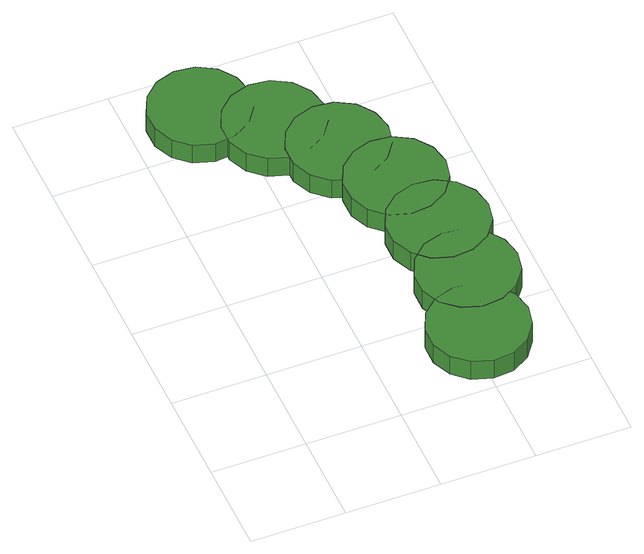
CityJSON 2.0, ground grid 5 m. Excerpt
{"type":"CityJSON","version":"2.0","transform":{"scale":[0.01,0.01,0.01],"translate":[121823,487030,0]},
"CityObjects":{
"tree1":{"type":"SolitaryVegetationObject","attributes":{"function":"something"},"geometry":[{"type":"MultiSurface","lod":"1","boundaries":[[[0,1,2,3,4,5,6,7,8,9,10,11,12,13,14]],[[15,16,17,18,19,20,21,22,23,24,25,26,27,28,29]],[[0,29,28,1]],[[1,28,27,2]],[[2,27,26,3]],[[3,26,25,4]],[[4,25,24,5]],[[5,24,23,6]],[[6,23,22,7]],[[7,22,21,8]],[[8,21,20,9]],[[9,20,19,10]],[[10,19,18,11]],[[11,18,17,12]],[[12,17,16,13]],[[13,16,15,14]],[[14,15,29,0]]]}]},
"tree2":{"type":"SolitaryVegetationObject","attributes":{"function":"something"},"geometry":[{"type":"MultiSurface","lod":"1","boundaries":[[[30,31,32,33,34,35,36,37,38,39,40,41,42,43,44]],[[45,46,47,48,49,50,51,52,53,54,55,56,57,58,59]],[[30,59,58,31]],[[31,58,57,32]],[[32,57,56,33]],[[33,56,55,34]],[[34,55,54,35]],[[35,54,53,36]],[[36,53,52,37]],[[37,52,51,38]],[[38,51,50,39]],[[39,50,49,40]],[[40,49,48,41]],[[41,48,47,42]],[[42,47,46,43]],[[43,46,45,44]],[[44,45,59,30]]]}]},
"tree3":{"type":"SolitaryVegetationObject","attributes":{"function":"something"},"geometry":[{"type":"MultiSurface","lod":"1","boundaries":[[[60,61,62,63,64,65,66,67,68,69,70,71,72,73,74]],[[75,76,77,78,79,80,81,82,83,84,85,86,87,88,89]],[[60,89,88,61]],[[61,88,87,62]],[[62,87,86,63]],[[63,86,85,64]],[[64,85,84,65]],[[65,84,83,66]],[[66,83,82,67]],[[67,82,81,68]],[[68,81,80,69]],[[69,80,79,70]],[[70,79,78,71]],[[71,78,77,72]],[[72,77,76,73]],[[73,76,75,74]],[[74,75,89,60]]]}]},
"tree4":{"type":"SolitaryVegetationObject","attributes":{"function":"something"},"geometry":[{"type":"MultiSurface","lod":"1","boundaries":[[[90,91,92,93,94,95,96,97,98,99,100,101,102,103,104]],[[105,106,107,108,109,110,111,112,113,114,115,116,117,118,119]],[[90,119,118,91]],[[91,118,117,92]],[[92,117,116,93]],[[93,116,115,94]],[[94,115,114,95]],[[95,114,113,96]],[[96,113,112,97]],[[97,112,111,98]],[[98,111,110,99]],[[99,110,109,100]],[[100,109,108,101]],[[101,108,107,102]],[[102,107,106,103]],[[103,106,105,104]],[[104,105,119,90]]]}]},
"tree5":{"type":"SolitaryVegetationObject","attributes":{"function":"something"},"geometry":[{"type":"MultiSurface","lod":"1","boundaries":[[[120,121,122,123,124,125,126,127,128,129,130,131,132,133,134]],[[135,136,137,138,139,140,141,142,143,144,145,146,147,148,149]],[[120,149,148,121]],[[121,148,147,122]],[[122,147,146,123]],[[123,146,145,124]],[[124,145,144,125]],[[125,144,143,126]],[[126,143,142,127]],[[127,142,141,128]],[[128,141,140,129]],[[129,140,139,130]],[[130,139,138,131]],[[131,138,137,132]],[[132,137,136,133]],[[133,136,135,134]],[[134,135,149,120]]]}]},
"tree6":{"type":"SolitaryVegetationObject","attributes":{"function":"something"},"geometry":[{"type":"MultiSurface","lod":"1","boundaries":[[[150,151,152,153,154,155,156,157,158,159,160,161,162,163,164]],[[165,166,167,168,169,170,171,172,173,174,175,176,177,178,179]],[[150,179,178,151]],[[151,178,177,152]],[[152,177,176,153]],[[153,176,175,154]],[[154,175,174,155]],[[155,174,173,156]],[[156,173,172,157]],[[157,172,171,158]],[[158,171,170,159]],[[159,170,169,160]],[[160,169,168,161]],[[161,168,167,162]],[[162,167,166,163]],[[163,166,165,164]],[[164,165,179,150]]]}]},
"tree7":{"type":"SolitaryVegetationObject","attributes":{"function":"something"},"geometry":[{"type":"MultiSurface","lod":"1","boundaries":[[[180,181,182,183,184,185,186,187,188,189,190,191,192,193,194]],[[195,196,197,198,199,200,201,202,203,204,205,206,207,208,209]],[[180,209,208,181]],[[181,208,207,182]],[[182,207,206,183]],[[183,206,205,184]],[[184,205,204,185]],[[185,204,203,186]],[[186,203,202,187]],[[187,202,201,188]],[[188,201,200,189]],[[189,200,199,190]],[[190,199,198,191]],[[191,198,197,192]],[[192,197,196,193]],[[193,196,195,194]],[[194,195,209,180]]]}]}
},
"vertices":[
[609,2176,155],[586,2283,155],[522,2372,155],[427,2426,155],[318,2438,155],[213,2404,155],[132,2331,155],[87,2230,155],[87,2121,155],[132,2021,155],[213,1947,155],[318,1913,155],[427,1925,155],[522,1980,155],[586,2068,155],[586,2068,30],[522,1980,30],[427,1925,30],[318,1913,30],[213,1947,30],[132,2021,30],[87,2121,30],[87,2230,30],[132,2331,30],[213,2404,30],[318,2438,30],[427,2426,30],[522,2372,30],[586,2283,30],[609,2176,30],
[1298,313,162],[1275,420,162],[1211,509,162],[1116,564,162],[1007,575,162],[902,541,162],[821,468,162],[776,368,162],[776,258,162],[821,158,162],[902,85,162],[1007,51,162],[1116,62,162],[1211,117,162],[1275,206,162],[1275,206,37],[1211,117,37],[1116,62,37],[1007,51,37],[902,85,37],[821,158,37],[776,258,37],[776,368,37],[821,468,37],[902,541,37],[1007,575,37],[1116,564,37],[1211,509,37],[1275,420,37],[1298,313,37],
[907,1951,158],[884,2058,158],[820,2147,158],[725,2202,158],[616,2213,158],[512,2179,158],[430,2106,158],[386,2006,158],[386,1896,158],[430,1796,158],[512,1723,158],[616,1689,158],[725,1700,158],[820,1755,158],[884,1844,158],[884,1844,33],[820,1755,33],[725,1700,33],[616,1689,33],[512,1723,33],[430,1796,33],[386,1896,33],[386,2006,33],[430,2106,33],[512,2179,33],[616,2213,33],[725,2202,33],[820,2147,33],[884,2058,33],[907,1951,33],
[1389,668,164],[1366,775,164],[1302,864,164],[1207,919,164],[1098,930,164],[993,897,164],[912,823,164],[867,723,164],[867,613,164],[912,513,164],[993,440,164],[1098,406,164],[1207,418,164],[1302,472,164],[1366,561,164],[1366,561,39],[1302,472,39],[1207,418,39],[1098,406,39],[993,440,39],[912,513,39],[867,613,39],[867,723,39],[912,823,39],[993,897,39],[1098,930,39],[1207,919,39],[1302,864,39],[1366,775,39],[1389,668,39],
[1137,1694,162],[1114,1801,162],[1050,1890,162],[955,1944,162],[846,1956,162],[741,1922,162],[660,1849,162],[615,1748,162],[615,1639,162],[660,1539,162],[741,1465,162],[846,1431,162],[955,1443,162],[1050,1498,162],[1114,1586,162],[1114,1586,37],[1050,1498,37],[955,1443,37],[846,1431,37],[741,1465,37],[660,1539,37],[615,1639,37],[615,1748,37],[660,1849,37],[741,1922,37],[846,1956,37],[955,1944,37],[1050,1890,37],[1114,1801,37],[1137,1694,37],
[1384,1024,166],[1362,1132,166],[1297,1220,166],[1202,1275,166],[1093,1287,166],[989,1253,166],[908,1179,166],[863,1079,166],[863,970,166],[908,869,166],[989,796,166],[1093,762,166],[1202,774,166],[1297,828,166],[1362,917,166],[1362,917,41],[1297,828,41],[1202,774,41],[1093,762,41],[989,796,41],[908,869,41],[863,970,41],[863,1079,41],[908,1179,41],[989,1253,41],[1093,1287,41],[1202,1275,41],[1297,1220,41],[1362,1132,41],[1384,1024,41],
[1305,1370,166],[1282,1477,166],[1218,1566,166],[1123,1621,166],[1014,1632,166],[910,1598,166],[828,1525,166],[784,1425,166],[784,1315,166],[828,1215,166],[910,1141,166],[1014,1108,166],[1123,1119,166],[1218,1174,166],[1282,1263,166],[1282,1263,41],[1218,1174,41],[1123,1119,41],[1014,1108,41],[910,1141,41],[828,1215,41],[784,1315,41],[784,1425,41],[828,1525,41],[910,1598,41],[1014,1632,41],[1123,1621,41],[1218,1566,41],[1282,1477,41],[1305,1370,41]
]}
